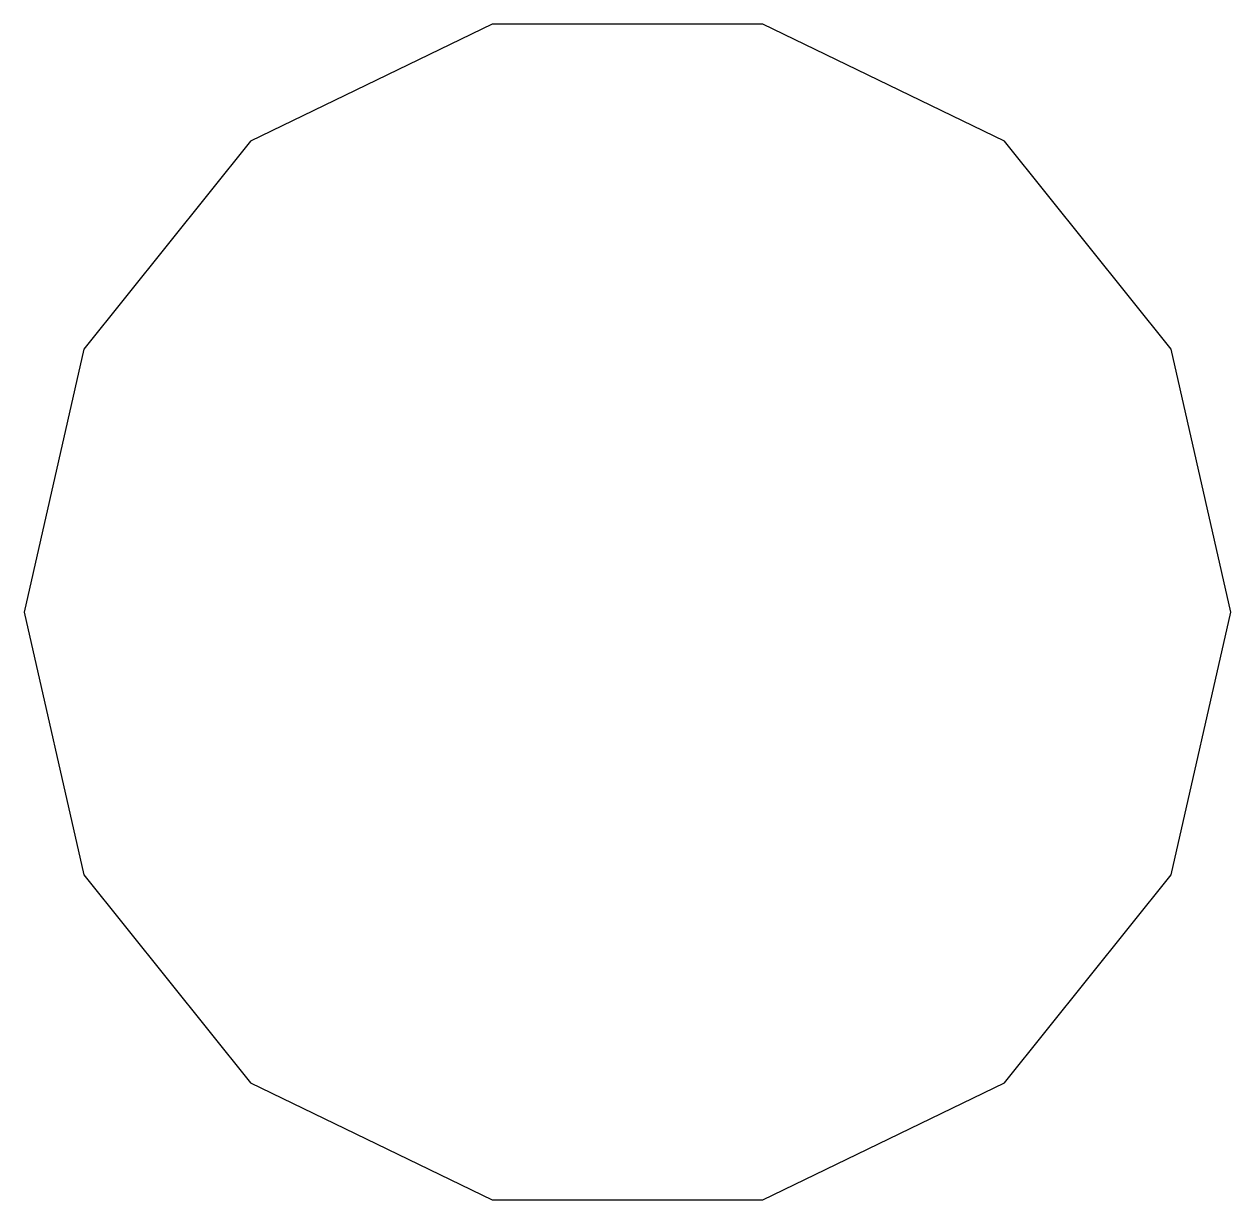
# Model space of a CAD drawing. Header units: metres. Extents: x -0.0232 to 0.0232, y -0.0226 to 0.0226.
import ezdxf

# ---------------------------------------------------------------- set-up
doc = ezdxf.new("R2010")
doc.units = ezdxf.units.M

msp = doc.modelspace()

# ---------------------------------------------------------------- linework, layer by layer
at = {"layer": 'material_rotor_core'}
msp.add_lwpolyline([(0.0232, 0), (0.0209, 0.0101), (0.0145, 0.0181), (0.0052, 0.0226), (-0.0052, 0.0226), (-0.0145, 0.0181), (-0.0209, 0.0101), (-0.0232, 0), (-0.0209, -0.0101), (-0.0145, -0.0181), (-0.0052, -0.0226), (0.0052, -0.0226), (0.0145, -0.0181), (0.0209, -0.0101), (0.0232, 0)], dxfattribs=at)

doc.saveas('drawing.dxf')
